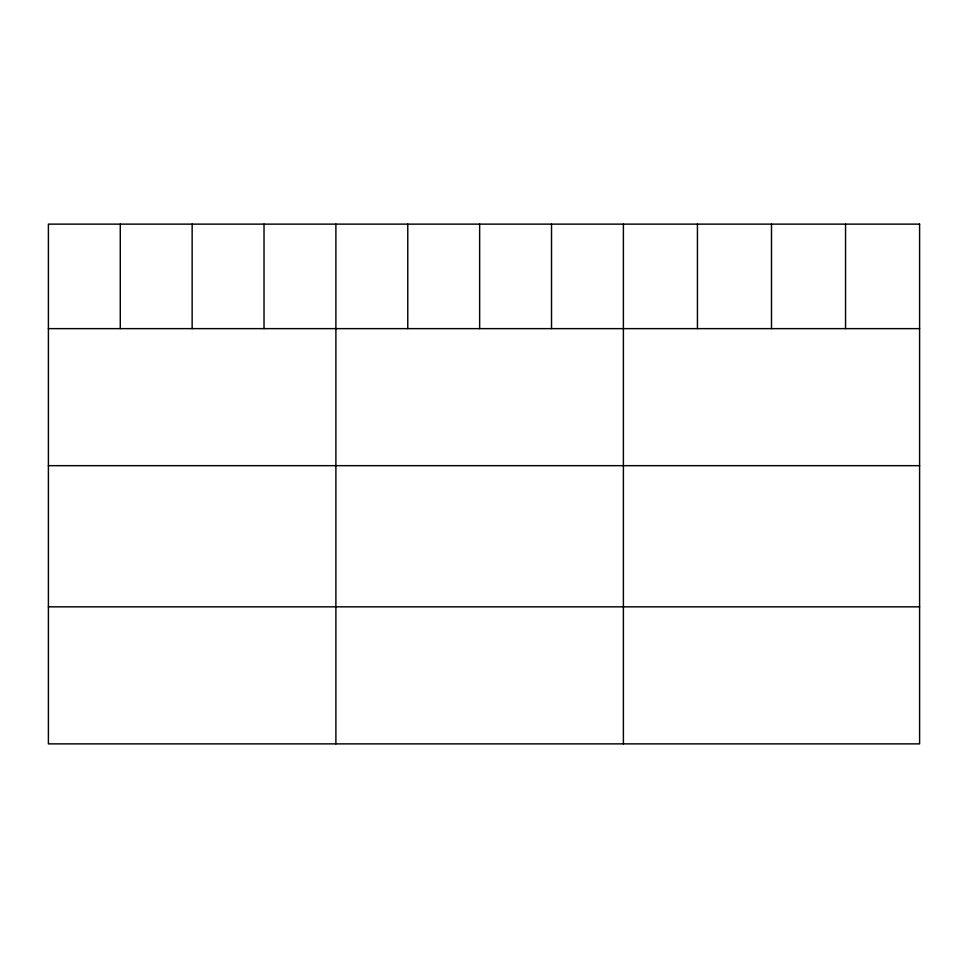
<?xml version="1.0" encoding="UTF-8"?>
<svg xmlns="http://www.w3.org/2000/svg" width="968" height="968" viewBox="0 0 968 968"><rect width="100%" height="100%" fill="white"/><g stroke="black" fill="none" stroke-linecap="round" stroke-linejoin="round"><path stroke-width="1.45" d="M48.4 328.636L919.6 328.636M48.4 465.668L919.6 465.668M48.4 606.839L919.6 606.839M845.548 224.128L845.548 328.636M771.496 224.128L771.496 328.636M697.444 224.128L697.444 328.636M623.392 224.128L623.392 743.872M551.518 224.128L551.518 328.636M479.644 224.128L479.644 328.636M407.77 224.128L407.77 328.636M335.896 224.128L335.896 743.872M264.022 224.128L264.022 328.636M192.148 224.128L192.148 328.636M120.274 224.128L120.274 328.636M919.6 224.128L48.4 224.128L48.4 743.872L919.6 743.872L919.6 224.128"/></g></svg>
